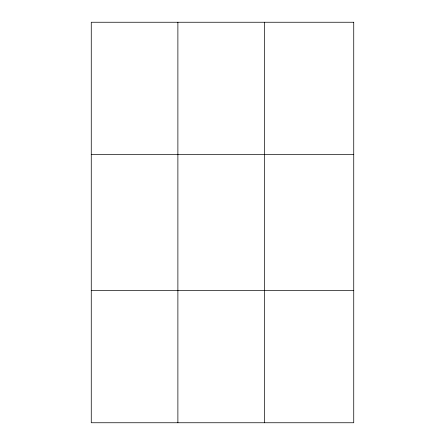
<?xml version="1.0" encoding="UTF-8"?>
<svg xmlns="http://www.w3.org/2000/svg" width="445" height="445" viewBox="0 0 445 445"><rect width="100%" height="100%" fill="white"/><g stroke="black" fill="none" stroke-linecap="round" stroke-linejoin="round"><path stroke-width="0.67" d="M177.883 422.75L177.883 22.25M264.497 422.75L264.497 22.25M91.264 154.415L353.736 154.415M91.264 290.585L353.736 290.585M353.736 22.25L353.736 422.75L91.264 422.75L91.264 22.25L353.736 22.25"/></g></svg>
